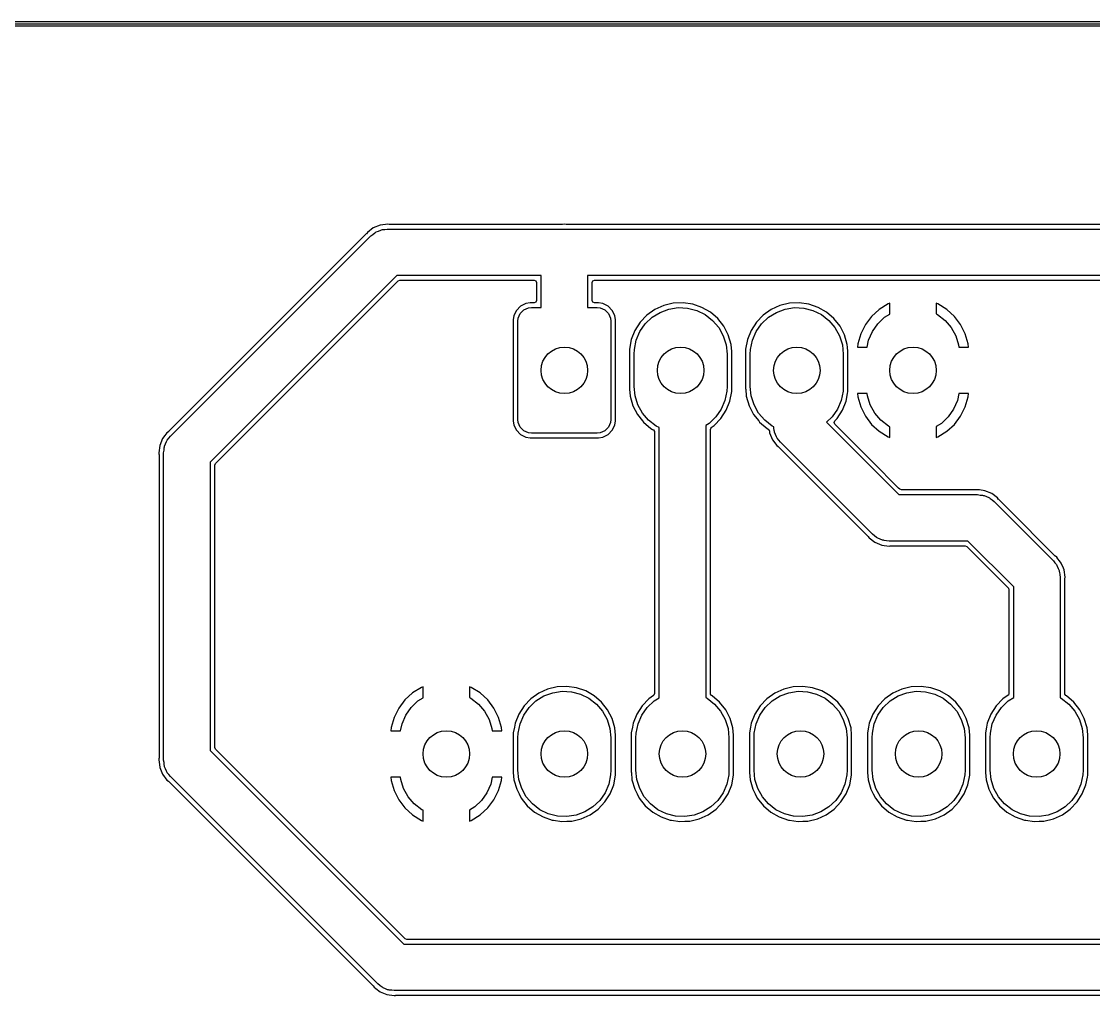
# Model space of a CAD drawing. Extents: x 103 to 225, y -154 to -79.
# Drawn here: x 154.03 to 177.1, y -107.96 to -87 of the extents above; entities that cross this region are included whole.
import ezdxf

# ---------------------------------------------------------------- set-up
doc = ezdxf.new("R2010")
doc.units = 0
doc.layers.add('BLACK', color=7, linetype='CONTINUOUS')

msp = doc.modelspace()

# ---------------------------------------------------------------- linework, layer by layer
at = {"layer": 'BLACK', "linetype": 'CONTINUOUS'}
for p, q in [((128.315, -87.0505), (199.815, -87.0505)), ((199.815, -87.1), (128.315, -87.1)), ((128.325, -87), (199.805, -87)), ((161.454, -91.5699), (161.451, -91.5724)), ((161.477, -91.5397), (161.454, -91.5699)), ((161.602, -91.4435), (161.477, -91.5397)), ((161.477, -91.5397), (161.477, -91.5397)), ((161.594, -91.5824), (161.635, -91.5474)), ((161.748, -91.383), (161.602, -91.4435)), ((161.602, -91.4435), (161.602, -91.4435)), ((161.635, -91.5474), (161.651, -91.5399)), ((161.651, -91.5399), (161.665, -91.5292)), ((161.665, -91.5292), (161.715, -91.5105)), ((161.715, -91.5105), (161.764, -91.4883)), ((161.866, -91.3675), (161.748, -91.383)), ((161.764, -91.4883), (161.782, -91.4857)), ((161.782, -91.4857), (161.799, -91.4794)), ((161.799, -91.4794), (161.852, -91.4756)), ((161.852, -91.4756), (161.905, -91.468)), ((161.905, -91.3623), (161.866, -91.3675)), ((161.943, -91.3673), (161.905, -91.3623)), ((161.905, -91.468), (177.837, -91.468)), ((161.946, -91.3675), (161.943, -91.3673)), ((165.674, -91.3675), (161.946, -91.3675)), ((165.677, -91.3673), (165.674, -91.3675)), ((165.715, -91.3623), (165.677, -91.3673)), ((165.753, -91.3673), (165.715, -91.3623)), ((165.756, -91.3675), (165.753, -91.3673)), ((177.748, -91.3675), (165.756, -91.3675)), ((161.451, -91.5724), (157.197, -95.8264)), ((157.239, -95.9264), (161.551, -91.6144)), ((161.551, -91.6144), (161.594, -91.5824)), ((162.112, -92.468), (158.093, -96.4871)), ((165.215, -92.468), (162.112, -92.468)), ((165.215, -93.158), (165.215, -92.468)), ((177.839, -92.468), (166.215, -92.468)), ((166.215, -92.468), (166.215, -93.158)), ((158.208, -96.5144), (162.139, -92.5829)), ((162.139, -92.5829), (162.174, -92.5685)), ((162.174, -92.5685), (165.065, -92.5685)), ((165.065, -92.5685), (165.1, -92.5829)), ((165.1, -92.5829), (165.114, -92.6175)), ((165.114, -92.6175), (165.114, -93.0085)), ((166.315, -92.6175), (166.33, -92.5829)), ((166.315, -93.0085), (166.315, -92.6175)), ((166.33, -92.5829), (166.364, -92.5685)), ((166.364, -92.5685), (177.751, -92.5685)), ((164.774, -93.1289), (164.686, -93.2173)), ((164.886, -93.0721), (164.774, -93.1289)), ((164.774, -93.1289), (164.774, -93.1289)), ((164.843, -93.2095), (164.942, -93.1658)), ((164.978, -93.0575), (164.886, -93.0721)), ((164.942, -93.1658), (165.009, -93.158)), ((165.066, -93.0575), (164.978, -93.0575)), ((165.009, -93.158), (165.215, -93.158)), ((165.1, -93.0431), (165.066, -93.0575)), ((165.114, -93.0085), (165.1, -93.0431)), ((166.215, -93.158), (166.421, -93.158)), ((166.33, -93.0431), (166.315, -93.0085)), ((166.364, -93.0575), (166.33, -93.0431)), ((166.452, -93.0575), (166.364, -93.0575)), ((166.421, -93.158), (166.488, -93.1658)), ((166.544, -93.0721), (166.452, -93.0575)), ((166.452, -93.0575), (166.452, -93.0575)), ((166.488, -93.1658), (166.587, -93.2095)), ((166.656, -93.1289), (166.544, -93.0721)), ((166.544, -93.0721), (166.544, -93.0721)), ((166.544, -93.0721), (166.544, -93.0721)), ((166.744, -93.2173), (166.656, -93.1289)), ((166.656, -93.1289), (166.656, -93.1289)), ((167.853, -93.1133), (167.662, -93.2006)), ((168.058, -93.0637), (167.853, -93.1133)), ((167.964, -93.1899), (168.164, -93.1593)), ((168.268, -93.0537), (168.058, -93.0637)), ((168.058, -93.0637), (168.058, -93.0637)), ((168.164, -93.1593), (168.366, -93.1695)), ((168.476, -93.0837), (168.268, -93.0537)), ((168.366, -93.1695), (168.562, -93.2202)), ((168.674, -93.1524), (168.476, -93.0837)), ((168.476, -93.0837), (168.476, -93.0837)), ((168.856, -93.2575), (168.674, -93.1524)), ((170.353, -93.1133), (170.162, -93.2006)), ((170.558, -93.0637), (170.353, -93.1133)), ((170.464, -93.1899), (170.664, -93.1593)), ((170.768, -93.0537), (170.558, -93.0637)), ((170.558, -93.0637), (170.558, -93.0637)), ((170.664, -93.1593), (170.866, -93.1695)), ((170.976, -93.0837), (170.768, -93.0537)), ((170.866, -93.1695), (171.062, -93.2202)), ((171.174, -93.1524), (170.976, -93.0837)), ((170.976, -93.0837), (170.976, -93.0837)), ((171.356, -93.2575), (171.174, -93.1524)), ((172.678, -93.0792), (172.489, -93.1963)), ((172.715, -93.0648), (172.678, -93.0792)), ((172.715, -93.2973), (172.715, -93.0648)), ((172.715, -93.0648), (172.715, -93.0648)), ((173.752, -93.0792), (173.715, -93.0648)), ((173.715, -93.0648), (173.715, -93.2951)), ((173.941, -93.1963), (173.752, -93.0792)), ((164.629, -93.3287), (164.614, -93.4211)), ((164.686, -93.2173), (164.629, -93.3286)), ((164.629, -93.3286), (164.629, -93.3286)), ((164.629, -93.3286), (164.629, -93.3287)), ((164.629, -93.3287), (164.629, -93.3287)), ((164.686, -93.2173), (164.686, -93.2173)), ((164.715, -93.4521), (164.723, -93.3848)), ((164.723, -93.3848), (164.766, -93.2859)), ((164.766, -93.2859), (164.843, -93.2095)), ((166.587, -93.2095), (166.664, -93.2859)), ((166.664, -93.2859), (166.707, -93.3848)), ((166.707, -93.3848), (166.715, -93.4521)), ((166.801, -93.3287), (166.744, -93.2173)), ((166.744, -93.2173), (166.744, -93.2173)), ((166.815, -93.4211), (166.801, -93.3287)), ((166.801, -93.3287), (166.801, -93.3287)), ((167.491, -93.3225), (167.346, -93.4746)), ((167.456, -93.5066), (167.603, -93.3672)), ((167.662, -93.2006), (167.491, -93.3225)), ((167.491, -93.3225), (167.491, -93.3225)), ((167.603, -93.3672), (167.775, -93.2602)), ((167.662, -93.2006), (167.662, -93.2006)), ((167.662, -93.2006), (167.662, -93.2006)), ((167.662, -93.2006), (167.662, -93.2006)), ((167.662, -93.2006), (167.662, -93.2006)), ((167.775, -93.2602), (167.964, -93.1899)), ((168.562, -93.2202), (168.744, -93.3094)), ((168.744, -93.3094), (168.904, -93.4332)), ((169.015, -93.3951), (168.856, -93.2575)), ((168.856, -93.2575), (168.856, -93.2575)), ((168.856, -93.2575), (168.856, -93.2575)), ((169.145, -93.5603), (169.015, -93.3951)), ((169.991, -93.3225), (169.846, -93.4746)), ((169.956, -93.5066), (170.103, -93.3672)), ((170.162, -93.2006), (169.991, -93.3225)), ((169.991, -93.3225), (169.991, -93.3225)), ((170.103, -93.3672), (170.275, -93.2602)), ((170.162, -93.2006), (170.162, -93.2006)), ((170.162, -93.2006), (170.162, -93.2006)), ((170.162, -93.2006), (170.162, -93.2006)), ((170.162, -93.2006), (170.162, -93.2006)), ((170.275, -93.2602), (170.464, -93.1899)), ((171.062, -93.2202), (171.244, -93.3094)), ((171.244, -93.3094), (171.404, -93.4332)), ((171.515, -93.3951), (171.356, -93.2575)), ((171.356, -93.2575), (171.356, -93.2575)), ((171.356, -93.2575), (171.356, -93.2575)), ((171.645, -93.5603), (171.515, -93.3951)), ((172.324, -93.3461), (172.19, -93.5236)), ((172.489, -93.1963), (172.324, -93.3461)), ((172.324, -93.3461), (172.324, -93.3461)), ((172.456, -93.5066), (172.603, -93.3672)), ((172.603, -93.3672), (172.715, -93.2973)), ((173.715, -93.2951), (173.744, -93.3094)), ((173.744, -93.3094), (173.904, -93.4332)), ((174.106, -93.3461), (173.941, -93.1963)), ((174.24, -93.5236), (174.106, -93.3461)), ((174.106, -93.3461), (174.106, -93.3461)), ((164.614, -93.4211), (164.614, -93.4211)), ((164.614, -93.4211), (164.614, -95.5949)), ((164.715, -95.5639), (164.715, -93.4521)), ((166.715, -93.4521), (166.715, -95.5639)), ((166.815, -94.9104), (166.815, -93.4211)), ((167.346, -93.4746), (167.232, -93.6514)), ((167.341, -93.6727), (167.456, -93.5066)), ((168.904, -93.4332), (169.036, -93.5867)), ((169.036, -93.5867), (169.134, -93.7636)), ((169.241, -93.7471), (169.145, -93.5603)), ((169.846, -93.4746), (169.732, -93.6514)), ((169.841, -93.6727), (169.956, -93.5066)), ((171.404, -93.4332), (171.536, -93.5867)), ((171.536, -93.5867), (171.634, -93.7636)), ((171.741, -93.7471), (171.645, -93.5603)), ((172.19, -93.5236), (172.091, -93.7227)), ((172.19, -93.5236), (172.19, -93.5236)), ((172.341, -93.6727), (172.456, -93.5066)), ((173.904, -93.4332), (174.036, -93.5867)), ((174.036, -93.5867), (174.134, -93.7636)), ((174.339, -93.7227), (174.24, -93.5236)), ((174.24, -93.5236), (174.24, -93.5236)), ((167.154, -93.8465), (167.114, -94.0529)), ((167.232, -93.6514), (167.154, -93.8465)), ((167.154, -93.8465), (167.154, -93.8465)), ((167.154, -93.8465), (167.154, -93.8465)), ((167.22, -94.0568), (167.261, -93.8586)), ((167.232, -93.6514), (167.232, -93.6514)), ((167.261, -93.8586), (167.341, -93.6727)), ((169.134, -93.7636), (169.195, -93.9567)), ((169.301, -93.9488), (169.241, -93.7471)), ((169.654, -93.8465), (169.614, -94.0529)), ((169.732, -93.6514), (169.654, -93.8465)), ((169.654, -93.8465), (169.654, -93.8465)), ((169.654, -93.8465), (169.654, -93.8465)), ((169.72, -94.0568), (169.761, -93.8586)), ((169.732, -93.6514), (169.732, -93.6514)), ((169.761, -93.8586), (169.841, -93.6727)), ((171.634, -93.7636), (171.695, -93.9567)), ((171.801, -93.9488), (171.741, -93.7471)), ((172.091, -93.7227), (172.03, -93.9366)), ((172.23, -94.008), (172.261, -93.8586)), ((172.261, -93.8586), (172.341, -93.6727)), ((174.134, -93.7636), (174.195, -93.9567)), ((174.4, -93.9366), (174.339, -93.7227)), ((167.114, -94.0529), (167.114, -94.0529)), ((167.114, -94.0529), (167.114, -94.9104)), ((167.215, -94.158), (167.22, -94.0568)), ((169.195, -93.9567), (169.215, -94.158)), ((169.315, -94.1056), (169.301, -93.9488)), ((169.315, -94.9104), (169.315, -94.1056)), ((169.614, -94.0529), (169.614, -94.0529)), ((169.614, -94.0529), (169.614, -94.9104)), ((169.715, -94.158), (169.72, -94.0568)), ((171.695, -93.9567), (171.715, -94.158)), ((171.806, -94.008), (171.801, -93.9488)), ((171.815, -94.1056), (171.806, -94.008)), ((171.815, -94.5799), (171.815, -94.1056)), ((172.03, -93.9366), (172.024, -94.008)), ((172.024, -94.008), (172.024, -94.008)), ((172.024, -94.008), (172.23, -94.008)), ((172.03, -93.9366), (172.03, -93.9366)), ((174.195, -93.9567), (174.2, -94.008)), ((174.2, -94.008), (174.406, -94.008)), ((174.406, -94.008), (174.4, -93.9366)), ((174.4, -93.9366), (174.4, -93.9366)), ((174.406, -94.008), (174.406, -94.008)), ((167.215, -94.858), (167.215, -94.158)), ((169.215, -94.158), (169.215, -94.858)), ((169.715, -94.858), (169.715, -94.158)), ((171.715, -94.158), (171.715, -94.858)), ((171.815, -94.9631), (171.815, -94.5799)), ((166.815, -95.5949), (166.815, -94.9104)), ((167.114, -94.9104), (167.115, -94.9104)), ((167.115, -94.9104), (167.129, -95.0672)), ((167.235, -95.0593), (167.215, -94.858)), ((169.21, -94.9592), (169.169, -95.1574)), ((169.215, -94.858), (169.21, -94.9592)), ((169.276, -95.1695), (169.315, -94.9631)), ((169.315, -94.9631), (169.315, -94.9104)), ((169.614, -94.9104), (169.615, -94.9104)), ((169.615, -94.9104), (169.629, -95.0672)), ((169.735, -95.0593), (169.715, -94.858)), ((171.71, -94.9592), (171.669, -95.1574)), ((171.715, -94.858), (171.71, -94.9592)), ((171.776, -95.1695), (171.807, -95.008)), ((171.807, -95.008), (171.815, -94.9631)), ((172.23, -95.008), (172.024, -95.008)), ((172.024, -95.008), (172.03, -95.0794)), ((172.235, -95.0593), (172.23, -95.008)), ((174.2, -95.008), (174.169, -95.1574)), ((174.406, -95.008), (174.2, -95.008)), ((174.4, -95.0794), (174.406, -95.008)), ((167.129, -95.0672), (167.189, -95.2689)), ((167.296, -95.2524), (167.235, -95.0593)), ((167.394, -95.4293), (167.296, -95.2524)), ((169.169, -95.1574), (169.089, -95.3433)), ((169.198, -95.3646), (169.276, -95.1695)), ((169.629, -95.0672), (169.689, -95.2689)), ((169.796, -95.2524), (169.735, -95.0593)), ((169.894, -95.4293), (169.796, -95.2524)), ((171.669, -95.1574), (171.589, -95.3433)), ((171.698, -95.3646), (171.776, -95.1695)), ((172.03, -95.0794), (172.03, -95.0794)), ((172.03, -95.0794), (172.091, -95.2933)), ((172.296, -95.2524), (172.235, -95.0593)), ((172.394, -95.4293), (172.296, -95.2524)), ((174.169, -95.1574), (174.089, -95.3433)), ((174.339, -95.2933), (174.4, -95.0794)), ((174.4, -95.0794), (174.4, -95.0794)), ((167.189, -95.2689), (167.285, -95.4557)), ((167.285, -95.4557), (167.396, -95.597)), ((167.526, -95.5828), (167.394, -95.4293)), ((169.089, -95.3433), (168.974, -95.5094)), ((169.084, -95.5414), (169.198, -95.3646)), ((169.689, -95.2689), (169.785, -95.4557)), ((169.785, -95.4557), (169.896, -95.597)), ((170.026, -95.5828), (169.894, -95.4293)), ((171.589, -95.3433), (171.474, -95.5094)), ((171.584, -95.5414), (171.698, -95.3646)), ((172.091, -95.2933), (172.19, -95.4924)), ((172.19, -95.4924), (172.19, -95.4924)), ((172.19, -95.4924), (172.324, -95.6699)), ((172.526, -95.5828), (172.394, -95.4293)), ((174.089, -95.3433), (173.974, -95.5094)), ((174.106, -95.6699), (174.24, -95.4924)), ((174.24, -95.4924), (174.339, -95.2933)), ((174.24, -95.4924), (174.24, -95.4924)), ((164.614, -95.5949), (164.629, -95.6873)), ((164.629, -95.6873), (164.686, -95.7987)), ((164.723, -95.6312), (164.715, -95.5639)), ((164.766, -95.7301), (164.723, -95.6312)), ((166.707, -95.6312), (166.664, -95.7301)), ((166.715, -95.5639), (166.707, -95.6312)), ((166.744, -95.7987), (166.801, -95.6874)), ((166.801, -95.6873), (166.815, -95.5949)), ((166.801, -95.6874), (166.801, -95.6873)), ((166.801, -95.6873), (166.801, -95.6873)), ((167.396, -95.597), (167.415, -95.6209)), ((167.415, -95.6209), (167.574, -95.7585)), ((167.686, -95.7066), (167.526, -95.5828)), ((167.755, -95.7405), (167.686, -95.7066)), ((168.827, -95.6488), (168.755, -95.6937)), ((168.755, -95.6937), (168.755, -101.55)), ((168.974, -95.5094), (168.827, -95.6488)), ((168.876, -95.7383), (168.939, -95.6935)), ((168.939, -95.6935), (169.084, -95.5414)), ((168.939, -95.6935), (168.939, -95.6935)), ((168.939, -95.6935), (168.939, -95.6935)), ((169.896, -95.597), (169.915, -95.6209)), ((169.915, -95.6209), (170.074, -95.7585)), ((170.186, -95.7066), (170.026, -95.5828)), ((170.219, -95.7226), (170.186, -95.7066)), ((170.223, -95.7509), (170.219, -95.7226)), ((171.474, -95.5094), (171.351, -95.6265)), ((171.351, -95.6265), (172.907, -97.183)), ((171.517, -95.6308), (171.531, -95.597)), ((171.532, -95.6655), (171.517, -95.6308)), ((171.531, -95.597), (171.584, -95.5414)), ((172.334, -96.468), (171.532, -95.6655)), ((172.324, -95.6699), (172.324, -95.6699)), ((172.324, -95.6699), (172.489, -95.8197)), ((172.686, -95.7066), (172.526, -95.5828)), ((172.715, -95.7209), (172.686, -95.7066)), ((172.715, -95.9512), (172.715, -95.7209)), ((173.827, -95.6488), (173.715, -95.7187)), ((173.715, -95.7187), (173.715, -95.9512)), ((173.974, -95.5094), (173.827, -95.6488)), ((173.941, -95.8197), (174.106, -95.6699)), ((174.106, -95.6699), (174.106, -95.6699)), ((157.121, -95.9092), (157.068, -95.9772)), ((157.165, -95.8517), (157.121, -95.9092)), ((157.195, -95.8285), (157.165, -95.8517)), ((157.165, -95.8517), (157.165, -95.8517)), ((157.197, -95.8264), (157.195, -95.8285)), ((157.207, -95.9693), (157.239, -95.9264)), ((164.686, -95.7987), (164.686, -95.7987)), ((164.686, -95.7987), (164.774, -95.8871)), ((164.843, -95.8065), (164.766, -95.7301)), ((164.774, -95.8871), (164.774, -95.8871)), ((164.774, -95.8871), (164.886, -95.9439)), ((164.942, -95.8502), (164.843, -95.8065)), ((164.886, -95.9439), (164.886, -95.9439)), ((164.886, -95.9439), (164.886, -95.9439)), ((164.886, -95.9439), (164.978, -95.9585)), ((165.009, -95.858), (164.942, -95.8502)), ((166.421, -95.858), (165.009, -95.858)), ((166.488, -95.8502), (166.421, -95.858)), ((166.452, -95.9585), (166.544, -95.9439)), ((166.587, -95.8065), (166.488, -95.8502)), ((166.544, -95.9439), (166.558, -95.9368)), ((166.558, -95.9368), (166.656, -95.8871)), ((166.664, -95.7301), (166.587, -95.8065)), ((166.656, -95.8871), (166.744, -95.7987)), ((166.656, -95.8871), (166.656, -95.8871)), ((166.656, -95.8871), (166.656, -95.8871)), ((166.744, -95.7987), (166.744, -95.7987)), ((167.574, -95.7585), (167.613, -95.7814)), ((167.613, -95.7814), (167.63, -95.791)), ((167.63, -95.791), (167.653, -95.8208)), ((167.653, -95.8208), (167.654, -95.8334)), ((167.654, -95.8334), (167.654, -101.464)), ((167.755, -101.552), (167.755, -95.7405)), ((168.856, -95.7782), (168.87, -95.7435)), ((168.856, -101.461), (168.856, -95.7782)), ((168.87, -95.7435), (168.876, -95.7383)), ((170.074, -95.7585), (170.1, -95.7736)), ((170.1, -95.7736), (170.123, -95.8034)), ((170.123, -95.8034), (170.124, -95.8097)), ((170.124, -95.8097), (170.125, -95.8154)), ((170.125, -95.8154), (170.13, -95.8548)), ((170.13, -95.8548), (170.19, -96.0008)), ((170.226, -95.8043), (170.223, -95.7509)), ((170.233, -95.8211), (170.226, -95.8043)), ((170.235, -95.8389), (170.233, -95.8211)), ((170.257, -95.8875), (170.235, -95.8389)), ((170.276, -95.9376), (170.257, -95.8875)), ((170.287, -95.952), (170.276, -95.9376)), ((170.294, -95.9683), (170.287, -95.952)), ((172.489, -95.8197), (172.678, -95.9368)), ((172.678, -95.9368), (172.715, -95.9512)), ((173.715, -95.9512), (173.752, -95.9368)), ((173.752, -95.9368), (173.941, -95.8197)), ((157.008, -96.1232), (156.987, -96.28)), ((157.068, -95.9772), (157.008, -96.1232)), ((157.068, -95.9772), (157.068, -95.9772)), ((157.101, -96.2271), (157.104, -96.1737)), ((157.104, -96.1737), (157.111, -96.1569)), ((157.111, -96.1569), (157.113, -96.1391)), ((157.113, -96.1391), (157.135, -96.0905)), ((157.135, -96.0905), (157.154, -96.0404)), ((157.154, -96.0404), (157.165, -96.026)), ((157.165, -96.026), (157.172, -96.0097)), ((157.172, -96.0097), (157.207, -95.9693)), ((164.978, -95.9585), (166.452, -95.9585)), ((170.19, -96.0008), (170.19, -96.0008)), ((170.19, -96.0008), (170.287, -96.1263)), ((170.287, -96.1263), (170.317, -96.1495)), ((170.329, -96.0087), (170.294, -95.9683)), ((170.317, -96.1495), (170.319, -96.1516)), ((170.319, -96.1516), (172.246, -98.0787)), ((170.361, -96.0516), (170.329, -96.0087)), ((172.346, -98.0366), (170.361, -96.0516)), ((156.987, -96.28), (156.992, -96.3178)), ((156.992, -96.3178), (156.993, -96.321)), ((156.993, -96.321), (156.993, -102.855)), ((157.093, -96.28), (157.101, -96.2271)), ((157.093, -102.896), (157.093, -96.28)), ((158.093, -96.4871), (158.093, -102.689)), ((158.194, -96.549), (158.208, -96.5144)), ((158.194, -102.263), (158.194, -96.549)), ((172.906, -97.0399), (172.334, -96.468)), ((172.934, -97.0681), (172.906, -97.0399)), ((172.969, -97.0825), (172.934, -97.0681)), ((174.564, -97.0825), (172.969, -97.0825)), ((174.567, -97.0823), (174.564, -97.0825)), ((174.605, -97.0773), (174.567, -97.0823)), ((174.643, -97.0823), (174.605, -97.0773)), ((174.605, -97.0773), (174.605, -97.0773)), ((174.644, -97.0825), (174.643, -97.0823)), ((174.762, -97.098), (174.644, -97.0825)), ((174.908, -97.1585), (174.762, -97.098)), ((172.907, -97.183), (174.605, -97.183)), ((174.605, -97.183), (174.658, -97.1906)), ((174.658, -97.1906), (174.711, -97.1944)), ((174.711, -97.1944), (174.728, -97.2007)), ((174.728, -97.2007), (174.746, -97.2033)), ((174.746, -97.2033), (174.795, -97.2255)), ((174.795, -97.2255), (174.845, -97.2442)), ((174.845, -97.2442), (174.859, -97.2549)), ((174.859, -97.2549), (174.875, -97.2624)), ((174.875, -97.2624), (174.916, -97.2974)), ((175.033, -97.2547), (174.908, -97.1585)), ((174.908, -97.1585), (174.908, -97.1585)), ((174.916, -97.2974), (174.959, -97.3294)), ((174.959, -97.3294), (176.235, -98.6054)), ((175.056, -97.2849), (175.033, -97.2547)), ((175.033, -97.2547), (175.033, -97.2547)), ((175.059, -97.2874), (175.056, -97.2849)), ((175.239, -97.468), (175.059, -97.2874)), ((176.277, -98.5054), (175.239, -97.468)), ((172.246, -98.0787), (172.249, -98.0811)), ((172.249, -98.0811), (172.266, -98.1034)), ((172.266, -98.1034), (172.272, -98.1113)), ((172.272, -98.1113), (172.272, -98.1113)), ((172.272, -98.1113), (172.396, -98.2066)), ((172.389, -98.0686), (172.346, -98.0366)), ((172.43, -98.1036), (172.389, -98.0686)), ((172.396, -98.2066), (172.396, -98.2071)), ((172.396, -98.2071), (172.397, -98.2075)), ((172.397, -98.2075), (172.397, -98.2075)), ((172.397, -98.2075), (172.397, -98.2075)), ((172.397, -98.2075), (172.543, -98.268)), ((172.446, -98.1111), (172.43, -98.1036)), ((172.46, -98.1218), (172.446, -98.1111)), ((172.51, -98.1405), (172.46, -98.1218)), ((172.559, -98.1627), (172.51, -98.1405)), ((172.577, -98.1653), (172.559, -98.1627)), ((172.594, -98.1716), (172.577, -98.1653)), ((172.647, -98.1754), (172.594, -98.1716)), ((172.7, -98.183), (172.647, -98.1754)), ((174.398, -98.183), (172.7, -98.183)), ((175.381, -99.1661), (174.398, -98.183)), ((172.543, -98.268), (172.7, -98.2887)), ((172.7, -98.2887), (172.727, -98.2852)), ((172.727, -98.2852), (172.738, -98.2837)), ((172.738, -98.2837), (172.741, -98.2835)), ((172.741, -98.2835), (174.336, -98.2835)), ((174.336, -98.2835), (174.371, -98.2979)), ((174.371, -98.2979), (175.266, -99.1934)), ((176.235, -98.6054), (176.267, -98.6483)), ((176.267, -98.6483), (176.302, -98.6887)), ((176.279, -98.5075), (176.277, -98.5054)), ((176.309, -98.5307), (176.279, -98.5075)), ((176.302, -98.6887), (176.309, -98.705)), ((176.333, -98.5622), (176.309, -98.5307)), ((176.309, -98.705), (176.32, -98.7194)), ((176.32, -98.7194), (176.339, -98.7695)), ((176.369, -98.6088), (176.333, -98.5622)), ((176.406, -98.6562), (176.369, -98.6088)), ((176.45, -98.7627), (176.406, -98.6562)), ((176.406, -98.6562), (176.406, -98.6562)), ((176.339, -98.7695), (176.361, -98.8181)), ((176.361, -98.8181), (176.363, -98.8359)), ((176.363, -98.8359), (176.37, -98.8527)), ((176.37, -98.8527), (176.373, -98.9061)), ((176.373, -98.9061), (176.381, -98.959)), ((176.466, -98.8022), (176.45, -98.7627)), ((176.487, -98.959), (176.466, -98.8022)), ((175.381, -101.549), (175.381, -99.1661)), ((176.381, -98.959), (176.381, -101.553)), ((176.481, -99), (176.482, -98.9968)), ((176.481, -100.25), (176.481, -99)), ((176.482, -98.9968), (176.487, -98.959)), ((175.266, -99.1934), (175.28, -99.228)), ((175.28, -99.228), (175.28, -101.46)), ((176.481, -101.464), (176.481, -100.25)), ((162.449, -101.451), (162.284, -101.601)), ((162.638, -101.334), (162.449, -101.451)), ((162.675, -101.32), (162.638, -101.334)), ((162.675, -101.552), (162.675, -101.32)), ((162.675, -101.32), (162.675, -101.32)), ((163.712, -101.334), (163.675, -101.32)), ((163.675, -101.32), (163.675, -101.55)), ((163.901, -101.451), (163.712, -101.334)), ((164.066, -101.601), (163.901, -101.451)), ((165.162, -101.456), (164.991, -101.578)), ((165.353, -101.368), (165.162, -101.456)), ((165.162, -101.456), (165.162, -101.456)), ((165.162, -101.456), (165.162, -101.456)), ((165.162, -101.456), (165.162, -101.456)), ((165.162, -101.456), (165.162, -101.456)), ((165.275, -101.515), (165.464, -101.445)), ((165.558, -101.319), (165.353, -101.368)), ((165.464, -101.445), (165.664, -101.414)), ((165.768, -101.309), (165.558, -101.319)), ((165.558, -101.319), (165.558, -101.319)), ((165.664, -101.414), (165.866, -101.425)), ((165.976, -101.339), (165.768, -101.309)), ((165.866, -101.425), (166.062, -101.475)), ((166.174, -101.407), (165.976, -101.339)), ((165.976, -101.339), (165.976, -101.339)), ((166.062, -101.475), (166.244, -101.564)), ((166.356, -101.512), (166.174, -101.407)), ((167.654, -101.464), (167.64, -101.499)), ((168.857, -101.473), (168.856, -101.461)), ((168.88, -101.503), (168.857, -101.473)), ((170.242, -101.456), (170.071, -101.578)), ((170.433, -101.368), (170.242, -101.456)), ((170.242, -101.456), (170.242, -101.456)), ((170.242, -101.456), (170.242, -101.456)), ((170.242, -101.456), (170.242, -101.456)), ((170.242, -101.456), (170.242, -101.456)), ((170.355, -101.515), (170.544, -101.445)), ((170.638, -101.319), (170.433, -101.368)), ((170.544, -101.445), (170.744, -101.414)), ((170.848, -101.309), (170.638, -101.319)), ((170.638, -101.319), (170.638, -101.319)), ((170.744, -101.414), (170.946, -101.425)), ((171.056, -101.339), (170.848, -101.309)), ((170.946, -101.425), (171.142, -101.475)), ((171.254, -101.407), (171.056, -101.339)), ((171.056, -101.339), (171.056, -101.339)), ((171.142, -101.475), (171.324, -101.564)), ((171.436, -101.512), (171.254, -101.407)), ((172.782, -101.456), (172.611, -101.578)), ((172.973, -101.368), (172.782, -101.456)), ((172.782, -101.456), (172.782, -101.456)), ((172.782, -101.456), (172.782, -101.456)), ((172.782, -101.456), (172.782, -101.456)), ((172.782, -101.456), (172.782, -101.456)), ((172.895, -101.515), (173.084, -101.445)), ((173.178, -101.319), (172.973, -101.368)), ((173.084, -101.445), (173.284, -101.414)), ((173.388, -101.309), (173.178, -101.319)), ((173.178, -101.319), (173.178, -101.319)), ((173.284, -101.414), (173.486, -101.425)), ((173.596, -101.339), (173.388, -101.309)), ((173.486, -101.425), (173.682, -101.475)), ((173.794, -101.407), (173.596, -101.339)), ((173.596, -101.339), (173.596, -101.339)), ((173.682, -101.475), (173.864, -101.564)), ((173.976, -101.512), (173.794, -101.407)), ((175.28, -101.46), (175.266, -101.495)), ((176.483, -101.477), (176.481, -101.464)), ((176.506, -101.507), (176.483, -101.477)), ((162.284, -101.601), (162.15, -101.779)), ((162.284, -101.601), (162.284, -101.601)), ((162.416, -101.762), (162.563, -101.622)), ((162.563, -101.622), (162.675, -101.552)), ((163.675, -101.55), (163.704, -101.564)), ((163.704, -101.564), (163.864, -101.688)), ((163.864, -101.688), (163.996, -101.842)), ((164.2, -101.779), (164.066, -101.601)), ((164.066, -101.601), (164.066, -101.601)), ((164.991, -101.578), (164.846, -101.73)), ((164.956, -101.762), (165.103, -101.622)), ((164.991, -101.578), (164.991, -101.578)), ((165.103, -101.622), (165.275, -101.515)), ((166.244, -101.564), (166.404, -101.688)), ((166.515, -101.65), (166.356, -101.512)), ((166.356, -101.512), (166.356, -101.512)), ((166.356, -101.512), (166.356, -101.512)), ((166.404, -101.688), (166.536, -101.842)), ((166.645, -101.815), (166.515, -101.65)), ((167.531, -101.578), (167.386, -101.73)), ((167.496, -101.762), (167.643, -101.622)), ((167.634, -101.504), (167.531, -101.578)), ((167.531, -101.578), (167.531, -101.578)), ((167.64, -101.499), (167.634, -101.504)), ((167.643, -101.622), (167.755, -101.552)), ((168.755, -101.55), (168.784, -101.564)), ((168.784, -101.564), (168.944, -101.688)), ((168.896, -101.512), (168.88, -101.503)), ((169.055, -101.65), (168.896, -101.512)), ((168.896, -101.512), (168.896, -101.512)), ((168.896, -101.512), (168.896, -101.512)), ((168.944, -101.688), (169.076, -101.842)), ((169.185, -101.815), (169.055, -101.65)), ((170.071, -101.578), (169.926, -101.73)), ((170.036, -101.762), (170.183, -101.622)), ((170.071, -101.578), (170.071, -101.578)), ((170.183, -101.622), (170.355, -101.515)), ((171.324, -101.564), (171.484, -101.688)), ((171.595, -101.65), (171.436, -101.512)), ((171.436, -101.512), (171.436, -101.512)), ((171.436, -101.512), (171.436, -101.512)), ((171.484, -101.688), (171.616, -101.842)), ((171.725, -101.815), (171.595, -101.65)), ((172.611, -101.578), (172.466, -101.73)), ((172.576, -101.762), (172.723, -101.622)), ((172.611, -101.578), (172.611, -101.578)), ((172.723, -101.622), (172.895, -101.515)), ((173.864, -101.564), (174.024, -101.688)), ((174.135, -101.65), (173.976, -101.512)), ((173.976, -101.512), (173.976, -101.512)), ((173.976, -101.512), (173.976, -101.512)), ((174.024, -101.688), (174.156, -101.842)), ((174.265, -101.815), (174.135, -101.65)), ((175.151, -101.578), (175.006, -101.73)), ((175.116, -101.762), (175.263, -101.622)), ((175.26, -101.5), (175.151, -101.578)), ((175.151, -101.578), (175.151, -101.578)), ((175.266, -101.495), (175.26, -101.5)), ((175.263, -101.622), (175.381, -101.549)), ((176.381, -101.553), (176.404, -101.564)), ((176.404, -101.564), (176.564, -101.688)), ((176.516, -101.512), (176.506, -101.507)), ((176.675, -101.65), (176.516, -101.512)), ((176.564, -101.688), (176.696, -101.842)), ((176.805, -101.815), (176.675, -101.65)), ((162.15, -101.779), (162.051, -101.978)), ((162.15, -101.779), (162.15, -101.779)), ((162.221, -102.114), (162.301, -101.928)), ((162.301, -101.928), (162.416, -101.762)), ((163.996, -101.842), (164.094, -102.019)), ((164.299, -101.978), (164.2, -101.779)), ((164.2, -101.779), (164.2, -101.779)), ((164.732, -101.906), (164.654, -102.102)), ((164.846, -101.73), (164.732, -101.906)), ((164.732, -101.906), (164.732, -101.906)), ((164.761, -102.114), (164.841, -101.928)), ((164.841, -101.928), (164.956, -101.762)), ((166.536, -101.842), (166.634, -102.019)), ((166.741, -102.002), (166.645, -101.815)), ((167.272, -101.906), (167.194, -102.102)), ((167.386, -101.73), (167.272, -101.906)), ((167.272, -101.906), (167.272, -101.906)), ((167.301, -102.114), (167.381, -101.928)), ((167.381, -101.928), (167.496, -101.762)), ((169.076, -101.842), (169.174, -102.019)), ((169.281, -102.002), (169.185, -101.815)), ((169.812, -101.906), (169.734, -102.102)), ((169.926, -101.73), (169.812, -101.906)), ((169.812, -101.906), (169.812, -101.906)), ((169.841, -102.114), (169.921, -101.928)), ((169.921, -101.928), (170.036, -101.762)), ((171.616, -101.842), (171.714, -102.019)), ((171.821, -102.002), (171.725, -101.815)), ((172.352, -101.906), (172.274, -102.102)), ((172.466, -101.73), (172.352, -101.906)), ((172.352, -101.906), (172.352, -101.906)), ((172.381, -102.114), (172.461, -101.928)), ((172.461, -101.928), (172.576, -101.762)), ((174.156, -101.842), (174.254, -102.019)), ((174.361, -102.002), (174.265, -101.815)), ((174.892, -101.906), (174.814, -102.102)), ((175.006, -101.73), (174.892, -101.906)), ((174.892, -101.906), (174.892, -101.906)), ((174.921, -102.114), (175.001, -101.928)), ((175.001, -101.928), (175.116, -101.762)), ((176.696, -101.842), (176.794, -102.019)), ((176.901, -102.002), (176.805, -101.815)), ((162.051, -101.978), (161.99, -102.192)), ((162.19, -102.263), (162.221, -102.114)), ((164.094, -102.019), (164.155, -102.212)), ((164.36, -102.192), (164.299, -101.978)), ((164.654, -102.102), (164.638, -102.184)), ((164.654, -102.102), (164.654, -102.102)), ((164.72, -102.312), (164.761, -102.114)), ((166.634, -102.019), (166.695, -102.212)), ((166.801, -102.204), (166.741, -102.002)), ((167.194, -102.102), (167.178, -102.184)), ((167.194, -102.102), (167.194, -102.102)), ((167.26, -102.312), (167.301, -102.114)), ((169.174, -102.019), (169.235, -102.212)), ((169.341, -102.204), (169.281, -102.002)), ((169.734, -102.102), (169.718, -102.184)), ((169.734, -102.102), (169.734, -102.102)), ((169.8, -102.312), (169.841, -102.114)), ((171.714, -102.019), (171.775, -102.212)), ((171.881, -102.204), (171.821, -102.002)), ((172.274, -102.102), (172.258, -102.184)), ((172.274, -102.102), (172.274, -102.102)), ((172.34, -102.312), (172.381, -102.114)), ((174.254, -102.019), (174.315, -102.212)), ((174.421, -102.204), (174.361, -102.002)), ((174.814, -102.102), (174.798, -102.184)), ((174.814, -102.102), (174.814, -102.102)), ((174.88, -102.312), (174.921, -102.114)), ((176.794, -102.019), (176.855, -102.212)), ((176.961, -102.204), (176.901, -102.002)), ((158.194, -102.627), (158.194, -102.263)), ((161.99, -102.192), (161.984, -102.263)), ((161.984, -102.263), (161.984, -102.263)), ((161.984, -102.263), (162.19, -102.263)), ((161.99, -102.192), (161.99, -102.192)), ((164.155, -102.212), (164.16, -102.263)), ((164.16, -102.263), (164.366, -102.263)), ((164.366, -102.263), (164.36, -102.192)), ((164.36, -102.192), (164.36, -102.192)), ((164.366, -102.263), (164.366, -102.263)), ((164.638, -102.184), (164.614, -102.308)), ((164.614, -102.308), (164.614, -102.308)), ((164.614, -102.308), (164.614, -102.308)), ((164.614, -102.308), (164.614, -103.165)), ((164.715, -102.413), (164.72, -102.312)), ((164.715, -103.113), (164.715, -102.413)), ((166.695, -102.212), (166.715, -102.413)), ((166.715, -102.413), (166.715, -103.113)), ((166.815, -102.361), (166.801, -102.204)), ((166.815, -103.218), (166.815, -102.361)), ((167.178, -102.184), (167.154, -102.308)), ((167.154, -102.308), (167.154, -102.308)), ((167.154, -102.308), (167.154, -103.165)), ((167.255, -102.413), (167.26, -102.312)), ((167.255, -103.113), (167.255, -102.413)), ((169.235, -102.212), (169.255, -102.413)), ((169.255, -102.413), (169.255, -103.113)), ((169.356, -102.361), (169.341, -102.204)), ((169.356, -103.165), (169.356, -102.361)), ((169.718, -102.184), (169.695, -102.308)), ((169.695, -102.308), (169.695, -102.308)), ((169.695, -102.308), (169.695, -103.165)), ((169.795, -102.413), (169.8, -102.312)), ((169.795, -103.113), (169.795, -102.413)), ((171.775, -102.212), (171.795, -102.413)), ((171.795, -102.413), (171.795, -103.113)), ((171.895, -102.361), (171.881, -102.204)), ((171.895, -103.165), (171.895, -102.361)), ((172.258, -102.184), (172.234, -102.308)), ((172.234, -102.308), (172.234, -102.308)), ((172.234, -102.308), (172.234, -102.308)), ((172.234, -102.308), (172.234, -103.165)), ((172.335, -102.413), (172.34, -102.312)), ((172.335, -103.113), (172.335, -102.413)), ((174.315, -102.212), (174.335, -102.413)), ((174.335, -102.413), (174.335, -103.113)), ((174.435, -102.361), (174.421, -102.204)), ((174.435, -103.218), (174.435, -102.361)), ((174.798, -102.184), (174.774, -102.308)), ((174.774, -102.308), (174.774, -102.308)), ((174.774, -102.308), (174.774, -103.165)), ((174.875, -102.413), (174.88, -102.312)), ((174.875, -103.113), (174.875, -102.413)), ((176.855, -102.212), (176.875, -102.413)), ((176.875, -102.413), (176.875, -103.113)), ((176.966, -102.263), (176.961, -102.204)), ((176.975, -102.361), (176.966, -102.263)), ((176.975, -102.835), (176.975, -102.361)), ((158.208, -102.662), (158.194, -102.627)), ((156.992, -102.858), (156.987, -102.896)), ((156.993, -102.855), (156.992, -102.858)), ((158.093, -102.689), (162.26, -106.856)), ((158.381, -102.835), (158.208, -102.662)), ((158.809, -103.263), (158.381, -102.835)), ((176.975, -103.218), (176.975, -102.835)), ((156.987, -102.896), (156.993, -102.935)), ((156.993, -102.935), (157.008, -103.053)), ((157.008, -103.053), (157.068, -103.199)), ((157.101, -102.949), (157.093, -102.896)), ((157.104, -103.002), (157.101, -102.949)), ((157.111, -103.019), (157.104, -103.002)), ((157.113, -103.037), (157.111, -103.019)), ((157.135, -103.086), (157.113, -103.037)), ((157.154, -103.136), (157.135, -103.086)), ((157.068, -103.199), (157.068, -103.199)), ((157.068, -103.199), (157.165, -103.324)), ((157.165, -103.15), (157.154, -103.136)), ((157.172, -103.166), (157.165, -103.15)), ((157.165, -103.324), (157.195, -103.347)), ((157.207, -103.207), (157.172, -103.166)), ((157.239, -103.25), (157.207, -103.207)), ((161.699, -107.71), (157.239, -103.25)), ((162.287, -106.741), (158.809, -103.263)), ((162.19, -103.263), (161.984, -103.263)), ((161.984, -103.263), (161.99, -103.334)), ((161.99, -103.334), (161.99, -103.334)), ((161.99, -103.334), (162.051, -103.548)), ((162.195, -103.314), (162.19, -103.263)), ((162.256, -103.507), (162.195, -103.314)), ((164.16, -103.263), (164.129, -103.412)), ((164.366, -103.263), (164.16, -103.263)), ((164.299, -103.548), (164.36, -103.334)), ((164.36, -103.334), (164.366, -103.263)), ((164.36, -103.334), (164.36, -103.334)), ((164.614, -103.165), (164.615, -103.165)), ((164.615, -103.165), (164.629, -103.322)), ((164.629, -103.322), (164.689, -103.524)), ((164.735, -103.314), (164.715, -103.113)), ((164.796, -103.507), (164.735, -103.314)), ((166.71, -103.214), (166.669, -103.412)), ((166.715, -103.113), (166.71, -103.214)), ((166.776, -103.424), (166.815, -103.218)), ((167.154, -103.165), (167.155, -103.165)), ((167.155, -103.165), (167.169, -103.322)), ((167.169, -103.322), (167.229, -103.524)), ((167.275, -103.314), (167.255, -103.113)), ((167.336, -103.507), (167.275, -103.314)), ((169.25, -103.214), (169.209, -103.412)), ((169.255, -103.113), (169.25, -103.214)), ((169.316, -103.424), (169.356, -103.218)), ((169.356, -103.218), (169.356, -103.165)), ((169.695, -103.165), (169.709, -103.322)), ((169.695, -103.165), (169.695, -103.165)), ((169.709, -103.322), (169.769, -103.524)), ((169.815, -103.314), (169.795, -103.113)), ((169.876, -103.507), (169.815, -103.314)), ((171.79, -103.214), (171.749, -103.412)), ((171.795, -103.113), (171.79, -103.214)), ((171.856, -103.424), (171.895, -103.218)), ((171.895, -103.218), (171.895, -103.165)), ((172.234, -103.165), (172.235, -103.165)), ((172.235, -103.165), (172.249, -103.322)), ((172.249, -103.322), (172.309, -103.524)), ((172.355, -103.314), (172.335, -103.113)), ((172.416, -103.507), (172.355, -103.314)), ((174.33, -103.214), (174.289, -103.412)), ((174.335, -103.113), (174.33, -103.214)), ((174.396, -103.424), (174.435, -103.218)), ((174.774, -103.165), (174.775, -103.165)), ((174.775, -103.165), (174.789, -103.322)), ((174.789, -103.322), (174.849, -103.524)), ((174.895, -103.314), (174.875, -103.113)), ((174.956, -103.507), (174.895, -103.314)), ((176.87, -103.214), (176.829, -103.412)), ((176.875, -103.113), (176.87, -103.214)), ((176.936, -103.424), (176.967, -103.263)), ((176.967, -103.263), (176.975, -103.218)), ((157.195, -103.347), (157.197, -103.35)), ((157.197, -103.35), (160.526, -106.679)), ((162.051, -103.548), (162.15, -103.747)), ((162.354, -103.684), (162.256, -103.507)), ((164.129, -103.412), (164.049, -103.598)), ((164.2, -103.747), (164.299, -103.548)), ((164.689, -103.524), (164.74, -103.623)), ((164.894, -103.684), (164.796, -103.507)), ((166.669, -103.412), (166.589, -103.598)), ((166.698, -103.62), (166.776, -103.424)), ((167.229, -103.524), (167.28, -103.623)), ((167.434, -103.684), (167.336, -103.507)), ((169.209, -103.412), (169.129, -103.598)), ((169.238, -103.62), (169.316, -103.424)), ((169.769, -103.524), (169.82, -103.623)), ((169.974, -103.684), (169.876, -103.507)), ((171.749, -103.412), (171.669, -103.598)), ((171.778, -103.62), (171.856, -103.424)), ((172.309, -103.524), (172.36, -103.623)), ((172.514, -103.684), (172.416, -103.507)), ((174.289, -103.412), (174.209, -103.598)), ((174.318, -103.62), (174.396, -103.424)), ((174.849, -103.524), (174.9, -103.623)), ((175.054, -103.684), (174.956, -103.507)), ((176.829, -103.412), (176.749, -103.598)), ((176.858, -103.62), (176.936, -103.424)), ((162.15, -103.747), (162.15, -103.747)), ((162.15, -103.747), (162.284, -103.925)), ((162.486, -103.838), (162.354, -103.684)), ((163.934, -103.764), (163.787, -103.904)), ((164.049, -103.598), (163.934, -103.764)), ((164.066, -103.925), (164.2, -103.747)), ((164.2, -103.747), (164.2, -103.747)), ((164.74, -103.623), (164.785, -103.711)), ((164.785, -103.711), (164.915, -103.876)), ((165.026, -103.838), (164.894, -103.684)), ((166.474, -103.764), (166.327, -103.904)), ((166.439, -103.948), (166.584, -103.796)), ((166.589, -103.598), (166.474, -103.764)), ((166.584, -103.796), (166.698, -103.62)), ((167.28, -103.623), (167.325, -103.711)), ((167.325, -103.711), (167.455, -103.876)), ((167.566, -103.838), (167.434, -103.684)), ((169.014, -103.764), (168.867, -103.904)), ((168.979, -103.948), (169.124, -103.796)), ((169.129, -103.598), (169.014, -103.764)), ((169.124, -103.796), (169.238, -103.62)), ((169.82, -103.623), (169.865, -103.711)), ((169.865, -103.711), (169.995, -103.876)), ((170.106, -103.838), (169.974, -103.684)), ((171.554, -103.764), (171.407, -103.904)), ((171.519, -103.948), (171.664, -103.796)), ((171.669, -103.598), (171.554, -103.764)), ((171.664, -103.796), (171.778, -103.62)), ((172.36, -103.623), (172.405, -103.711)), ((172.405, -103.711), (172.535, -103.876)), ((172.646, -103.838), (172.514, -103.684)), ((174.094, -103.764), (173.947, -103.904)), ((174.059, -103.948), (174.204, -103.796)), ((174.209, -103.598), (174.094, -103.764)), ((174.204, -103.796), (174.318, -103.62)), ((174.9, -103.623), (174.945, -103.711)), ((174.945, -103.711), (175.075, -103.876)), ((175.186, -103.838), (175.054, -103.684)), ((176.634, -103.764), (176.487, -103.904)), ((176.599, -103.948), (176.744, -103.796)), ((176.749, -103.598), (176.634, -103.764)), ((176.744, -103.796), (176.858, -103.62)), ((162.284, -103.925), (162.284, -103.925)), ((162.284, -103.925), (162.449, -104.075)), ((162.646, -103.962), (162.486, -103.838)), ((162.675, -103.976), (162.646, -103.962)), ((162.675, -104.206), (162.675, -103.976)), ((163.787, -103.904), (163.675, -103.974)), ((163.675, -103.974), (163.675, -104.206)), ((163.901, -104.075), (164.066, -103.925)), ((164.066, -103.925), (164.066, -103.925)), ((164.915, -103.876), (165.074, -104.014)), ((165.186, -103.962), (165.026, -103.838)), ((165.074, -104.014), (165.256, -104.119)), ((165.368, -104.051), (165.186, -103.962)), ((166.155, -104.011), (165.966, -104.081)), ((166.327, -103.904), (166.155, -104.011)), ((166.268, -104.07), (166.439, -103.948)), ((167.455, -103.876), (167.614, -104.014)), ((167.726, -103.962), (167.566, -103.838)), ((167.614, -104.014), (167.796, -104.119)), ((167.908, -104.051), (167.726, -103.962)), ((168.695, -104.011), (168.506, -104.081)), ((168.867, -103.904), (168.695, -104.011)), ((168.808, -104.07), (168.979, -103.948)), ((169.995, -103.876), (170.154, -104.014)), ((170.266, -103.962), (170.106, -103.838)), ((170.154, -104.014), (170.336, -104.119)), ((170.448, -104.051), (170.266, -103.962)), ((171.235, -104.011), (171.046, -104.081)), ((171.407, -103.904), (171.235, -104.011)), ((171.348, -104.07), (171.519, -103.948)), ((172.535, -103.876), (172.694, -104.014)), ((172.806, -103.962), (172.646, -103.838)), ((172.694, -104.014), (172.876, -104.119)), ((172.988, -104.051), (172.806, -103.962)), ((173.775, -104.011), (173.586, -104.081)), ((173.947, -103.904), (173.775, -104.011)), ((173.888, -104.07), (174.059, -103.948)), ((175.075, -103.876), (175.234, -104.014)), ((175.346, -103.962), (175.186, -103.838)), ((175.234, -104.014), (175.416, -104.119)), ((175.528, -104.051), (175.346, -103.962)), ((176.315, -104.011), (176.126, -104.081)), ((176.487, -103.904), (176.315, -104.011)), ((176.428, -104.07), (176.599, -103.948)), ((162.449, -104.075), (162.638, -104.192)), ((162.638, -104.192), (162.675, -104.206)), ((163.675, -104.206), (163.712, -104.192)), ((163.712, -104.192), (163.901, -104.075)), ((165.256, -104.119), (165.454, -104.187)), ((165.564, -104.101), (165.368, -104.051)), ((165.454, -104.187), (165.454, -104.187)), ((165.454, -104.187), (165.454, -104.187)), ((165.454, -104.187), (165.48, -104.191)), ((165.48, -104.191), (165.662, -104.217)), ((165.766, -104.112), (165.564, -104.101)), ((165.662, -104.217), (165.767, -104.212)), ((165.662, -104.217), (165.662, -104.217)), ((165.662, -104.217), (165.662, -104.217)), ((165.966, -104.081), (165.766, -104.112)), ((165.767, -104.212), (165.872, -104.207)), ((165.872, -104.207), (166.077, -104.158)), ((166.077, -104.158), (166.268, -104.07)), ((167.796, -104.119), (167.994, -104.187)), ((168.104, -104.101), (167.908, -104.051)), ((167.994, -104.187), (167.994, -104.187)), ((167.994, -104.187), (167.994, -104.187)), ((167.994, -104.187), (168.02, -104.191)), ((168.02, -104.191), (168.202, -104.217)), ((168.306, -104.112), (168.104, -104.101)), ((168.202, -104.217), (168.307, -104.212)), ((168.202, -104.217), (168.202, -104.217)), ((168.202, -104.217), (168.202, -104.217)), ((168.506, -104.081), (168.306, -104.112)), ((168.307, -104.212), (168.412, -104.207)), ((168.412, -104.207), (168.617, -104.158)), ((168.617, -104.158), (168.808, -104.07)), ((170.336, -104.119), (170.534, -104.187)), ((170.644, -104.101), (170.448, -104.051)), ((170.534, -104.187), (170.534, -104.187)), ((170.534, -104.187), (170.534, -104.187)), ((170.534, -104.187), (170.56, -104.191)), ((170.56, -104.191), (170.742, -104.217)), ((170.846, -104.112), (170.644, -104.101)), ((170.742, -104.217), (170.847, -104.212)), ((170.742, -104.217), (170.742, -104.217)), ((170.742, -104.217), (170.742, -104.217)), ((171.046, -104.081), (170.846, -104.112)), ((170.847, -104.212), (170.952, -104.207)), ((170.952, -104.207), (171.157, -104.158)), ((171.157, -104.158), (171.348, -104.07)), ((172.876, -104.119), (173.074, -104.187)), ((173.184, -104.101), (172.988, -104.051)), ((173.074, -104.187), (173.074, -104.187)), ((173.074, -104.187), (173.074, -104.187)), ((173.074, -104.187), (173.1, -104.191)), ((173.1, -104.191), (173.282, -104.217)), ((173.386, -104.112), (173.184, -104.101)), ((173.282, -104.217), (173.387, -104.212)), ((173.282, -104.217), (173.282, -104.217)), ((173.282, -104.217), (173.282, -104.217)), ((173.586, -104.081), (173.386, -104.112)), ((173.387, -104.212), (173.492, -104.207)), ((173.492, -104.207), (173.697, -104.158)), ((173.697, -104.158), (173.888, -104.07)), ((175.416, -104.119), (175.614, -104.187)), ((175.724, -104.101), (175.528, -104.051)), ((175.614, -104.187), (175.614, -104.187)), ((175.614, -104.187), (175.614, -104.187)), ((175.614, -104.187), (175.64, -104.191)), ((175.64, -104.191), (175.822, -104.217)), ((175.926, -104.112), (175.724, -104.101)), ((175.822, -104.217), (175.927, -104.212)), ((175.822, -104.217), (175.822, -104.217)), ((175.822, -104.217), (175.822, -104.217)), ((176.126, -104.081), (175.926, -104.112)), ((175.927, -104.212), (176.032, -104.207)), ((176.032, -104.207), (176.237, -104.158)), ((176.237, -104.158), (176.428, -104.07)), ((160.526, -106.679), (161.599, -107.752)), ((162.322, -106.755), (162.287, -106.741)), ((192.492, -106.755), (162.322, -106.755)), ((162.26, -106.856), (192.533, -106.856)), ((161.742, -107.742), (161.699, -107.71)), ((161.599, -107.752), (161.602, -107.754)), ((161.602, -107.754), (161.625, -107.784)), ((161.625, -107.784), (161.656, -107.808)), ((161.656, -107.808), (161.656, -107.808)), ((161.656, -107.808), (161.75, -107.881)), ((161.783, -107.777), (161.742, -107.742)), ((161.75, -107.881), (161.75, -107.881)), ((161.75, -107.881), (161.75, -107.881)), ((161.75, -107.881), (161.896, -107.941)), ((161.799, -107.784), (161.783, -107.777)), ((161.813, -107.795), (161.799, -107.784)), ((161.863, -107.814), (161.813, -107.795)), ((161.912, -107.836), (161.863, -107.814)), ((161.896, -107.941), (161.896, -107.941)), ((161.896, -107.941), (162.053, -107.962)), ((161.93, -107.838), (161.912, -107.836)), ((161.947, -107.845), (161.93, -107.838)), ((162, -107.848), (161.947, -107.845)), ((162.053, -107.856), (162, -107.848)), ((192.326, -107.856), (162.053, -107.856)), ((162.053, -107.962), (162.08, -107.958)), ((162.08, -107.958), (162.091, -107.957)), ((162.091, -107.957), (162.094, -107.956)), ((162.094, -107.956), (192.264, -107.956))]:
    msp.add_line(p, q, dxfattribs=at)
at = {"layer": 'BLACK'}
for centre in [(165.715, -94.508), (168.215, -94.508), (170.715, -94.508), (173.215, -94.508), (163.175, -102.763), (165.715, -102.763), (168.255, -102.763), (170.795, -102.763), (173.335, -102.763), (175.875, -102.763)]:
    msp.add_circle(centre, 0.5, dxfattribs=at)

doc.saveas('drawing.dxf')
